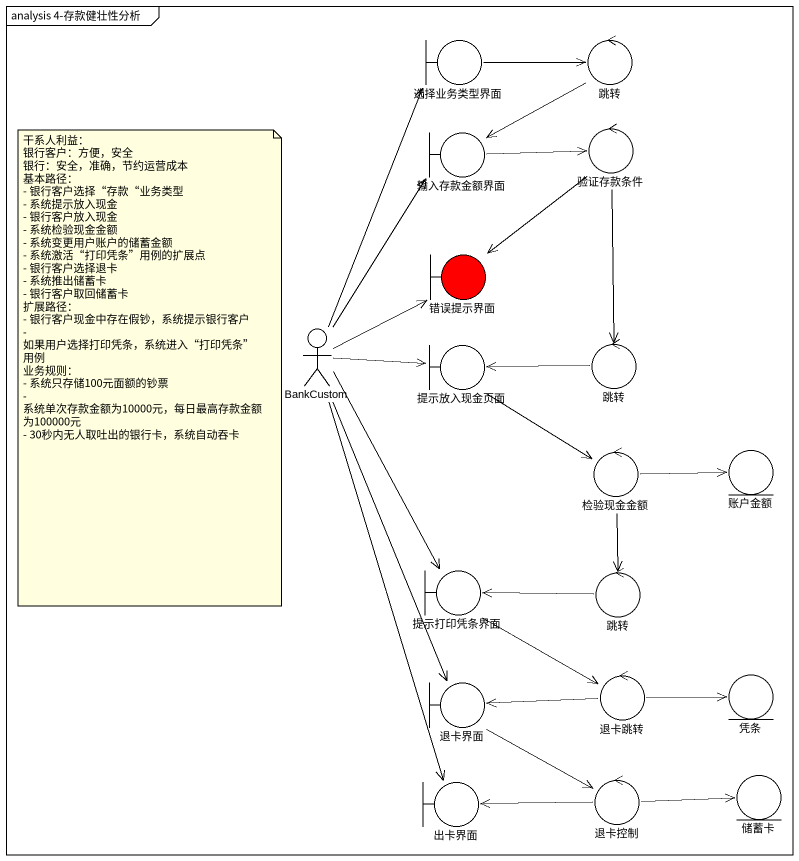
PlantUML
@startuml
mainframe analysis 4-存款健壮性分析
boundary 选择业务类型界面
control 跳转
boundary 输入存款金额界面
control 验证存款条件
boundary 错误提示界面 #FF0000
actor BankCustom
boundary 提示放入现金页面
control "跳转" as 跳转_2
control 检验现金金额
entity 账户金额
boundary 提示打印凭条界面
control "跳转" as 跳转_3
boundary 退卡界面
control 退卡跳转
entity 凭条
boundary 出卡界面
control 退卡控制
entity 储蓄卡
选择业务类型界面 -right-> 跳转
跳转 --> 输入存款金额界面
输入存款金额界面 -right-> 验证存款条件
验证存款条件 --> 错误提示界面
验证存款条件 --> 跳转_2
BankCustom -up-> 选择业务类型界面
BankCustom -up-> 输入存款金额界面
BankCustom -up-> 错误提示界面
BankCustom -right-> 提示放入现金页面
BankCustom --> 提示打印凭条界面
BankCustom --> 退卡界面
BankCustom --> 出卡界面
提示放入现金页面 --> 检验现金金额
跳转_2 -left-> 提示放入现金页面
检验现金金额 -right-> 账户金额
检验现金金额 --> 跳转_3
提示打印凭条界面 --> 退卡跳转
跳转_3 -left-> 提示打印凭条界面
退卡界面 --> 退卡控制
退卡跳转 -left-> 退卡界面
退卡跳转 -right-> 凭条
退卡控制 -left-> 出卡界面
退卡控制 -right-> 储蓄卡
note as N1
  干系人利益：
  银行客户：方便，安全
  银行：安全，准确，节约运营成本
  基本路径：
  - 银行客户选择“存款“业务类型
  - 系统提示放入现金
  - 银行客户放入现金
  - 系统检验现金金额
  - 系统变更用户账户的储蓄金额
  - 系统激活“打印凭条”用例的扩展点
  - 银行客户选择退卡
  - 系统推出储蓄卡
  - 银行客户取回储蓄卡
  扩展路径：
  - 银行客户现金中存在假钞，系统提示银行客户
  - 如果用户选择打印凭条，系统进入“打印凭条”用例
  业务规则：
  - 系统只存储100元面额的钞票
  - 系统单次存款金额为10000元，每日最高存款金额为100000元
  - 30秒内无人取吐出的银行卡，系统自动吞卡
end note
@enduml
